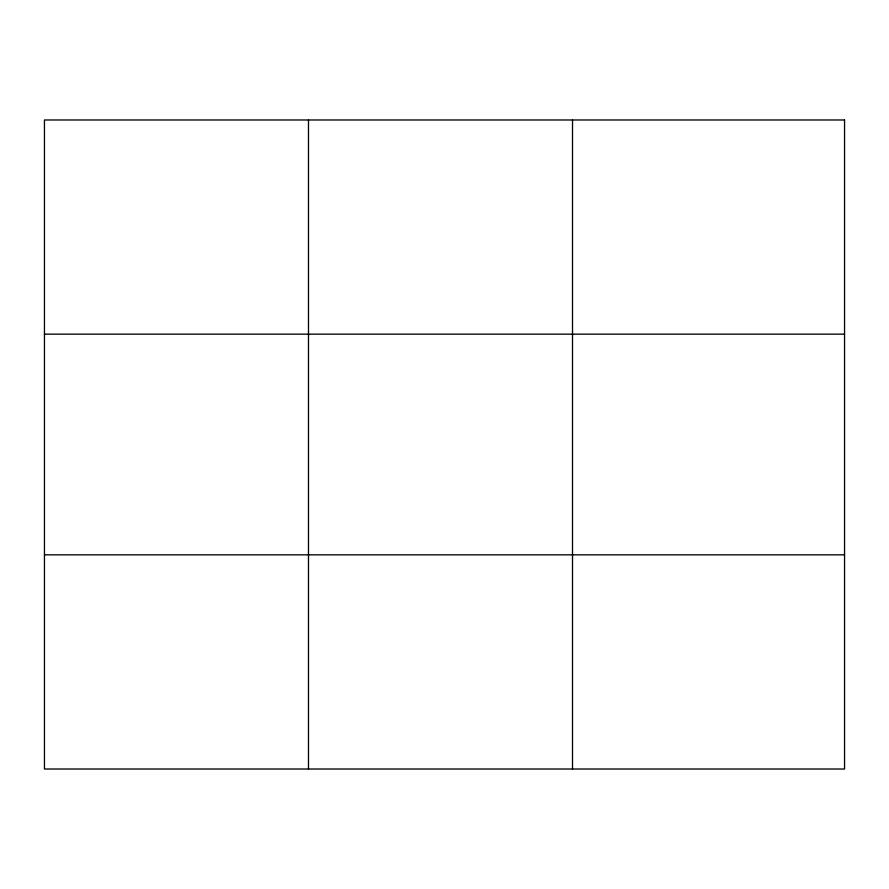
<?xml version="1.0" encoding="UTF-8"?>
<svg xmlns="http://www.w3.org/2000/svg" width="889" height="889" viewBox="0 0 889 889"><rect width="100%" height="100%" fill="white"/><g stroke="black" fill="none" stroke-linecap="round" stroke-linejoin="round"><path stroke-width="1.33" d="M308.483 119.982L308.483 769.018M572.516 119.982L572.516 769.018M44.45 334.164L844.55 334.164M44.45 554.836L844.55 554.836M844.55 119.982L844.55 769.018L44.45 769.018L44.45 119.982L844.55 119.982"/></g></svg>
